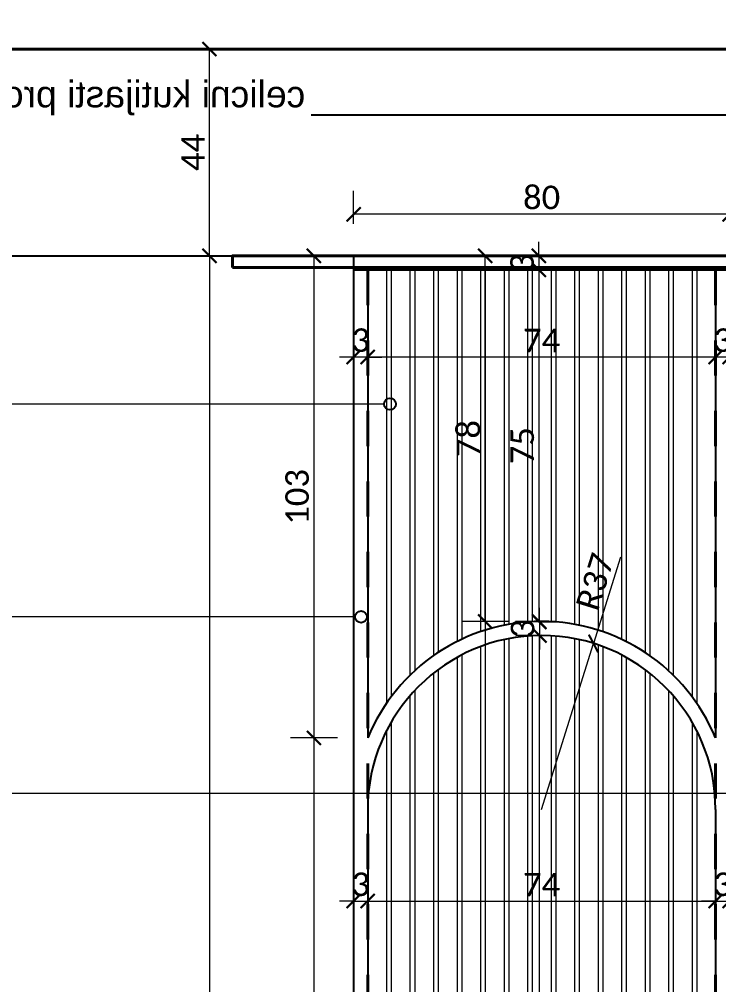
# Model space of a CAD drawing. Header units: centimetres. Extents: x -26724 to 60145, y -23645 to 6771.
# Drawn here: x -2916.8 to -2768, y 559.2 to 764.6 of the extents above; entities that cross this region are included whole.
import ezdxf

# ---------------------------------------------------------------- set-up
doc = ezdxf.new("R2010")
doc.units = ezdxf.units.CM
doc.linetypes.add('DALEKOVOD_VN', pattern=[5, 2.5, -2.5])
doc.layers.add('3.IZGLED 2', color=7, linetype='Continuous', lineweight=9, true_color=0x4a4a4a)
doc.layers.add('4.KOTE', color=88, linetype='Continuous', lineweight=15)
doc.layers.add('zid', color=7, linetype='Continuous', lineweight=40)
doc.layers.add('tekst', color=7, linetype='Continuous')
doc.layers.add('tekst @ 50', color=7, linetype='Continuous')
doc.styles.add('Notes', font='arial.ttf', dxfattribs={"height": 3})
doc.styles.get("Standard").update_dxf_attribs({"font": 'calibri.ttf'})
doc.dimstyles.new('ja 1 30 izgledi zidova', dxfattribs={"dimtxt": 5, "dimasz": 3, "dimexe": 5, "dimexo": 5, "dimgap": 1, "dimtad": 1, "dimdec": 0, "dimtxsty": 'Standard', "dimblk": 'ARCHTICK', "dimcen": 2.5, "dimclrd": 256, "dimclrt": 7, "dimadec": 0, "dimazin": 0, "dimtfac": 1, "dimtdec": 0, "dimtix": 1, "dimtmove": 1, "dimatfit": 3, "dimldrblk": 'ARCHTICK', "dimfxl": 5, "dimfxlon": 1, "dimlwd": 0, "dimlwe": 9, "dimarcsym": 0})
doc.dimstyles.new('ja 1 50', dxfattribs={"dimtxt": 10, "dimasz": 5, "dimexe": 5, "dimexo": 5, "dimgap": 1, "dimtad": 1, "dimdec": 0, "dimtxsty": 'Standard', "dimblk": 'ARCHTICK', "dimcen": 2.5, "dimclrd": 256, "dimclrt": 7, "dimadec": 0, "dimazin": 0, "dimtfac": 1, "dimtdec": 0, "dimtix": 1, "dimtmove": 1, "dimatfit": 3, "dimldrblk": 'ARCHTICK', "dimfxl": 10, "dimfxlon": 1, "dimlwd": 0, "dimlwe": 9, "dimarcsym": 0})

# ---------------------------------------------------------------- blocks, each defined once
blk = doc.blocks.new('_ArchTick')
at = {"color": 0, "linetype": 'ByBlock', "const_width": 0.15}
blk.add_lwpolyline([(-0.5, -0.5), (0.5, 0.5)], dxfattribs=at)
blk = doc.blocks.new('*D462')
at = {"layer": '4.KOTE', "color": 0, "lineweight": 9, "transparency": 16777216}
for p, q in [((-2875.39, 714.29), (-2881.3, 714.29)), ((-2871.3, 386.29), (-2881.3, 386.29))]:
    blk.add_line(p, q, dxfattribs=at)
at = {"layer": '4.KOTE', "lineweight": 0, "transparency": 16777216}
blk.add_line((-2876.3, 714.29), (-2876.3, 386.29), dxfattribs=at)
at = {"layer": 'Defpoints', "color": 0, "transparency": 16777216}
for p in [(-2871.4, 714.29, -13.5), (-2876.3, 386.29), (-2865.65, 386.29)]:
    blk.add_point(p, dxfattribs=at)
at = {"layer": '4.KOTE', "lineweight": 0, "transparency": 16777216, "xscale": 3, "yscale": 3, "zscale": 3}
for p, rotation in [((-2876.3, 714.29), 90), ((-2876.3, 386.29), 270)]:
    blk.add_blockref('_ArchTick', p, dxfattribs=dict(at, rotation=rotation))
at = {"layer": '4.KOTE', "color": 7, "transparency": 16777216, "insert": (-2879.86, 550.29), "char_height": 5, "attachment_point": 5, "rotation": 90}
blk.add_mtext('328', dxfattribs=at)
blk = doc.blocks.new('*D463')
at = {"layer": '4.KOTE', "lineweight": 0, "transparency": 16777216}
for p, q in [((-2806.12, 636.38), (-2806.12, 639.38)), ((-2806.12, 636.38), (-2806.12, 633.49)), ((-2806.12, 633.49), (-2806.12, 630.49))]:
    blk.add_line(p, q, dxfattribs=at)
at = {"layer": '4.KOTE', "color": 0, "lineweight": 9, "transparency": 16777216}
for p, q in [((-2806.12, 636.38), (-2801.12, 636.38)), ((-2806.12, 633.49), (-2811.12, 633.49))]:
    blk.add_line(p, q, dxfattribs=at)
at = {"layer": 'Defpoints', "color": 0, "transparency": 16777216}
for p in [(-2808.65, 636.38), (-2806.12, 633.49), (-2805.99, 633.49)]:
    blk.add_point(p, dxfattribs=at)
at = {"layer": '4.KOTE', "lineweight": 0, "transparency": 16777216, "xscale": 3, "yscale": 3, "zscale": 3}
for p, rotation in [((-2806.12, 636.38), 270), ((-2806.12, 633.49), 90)]:
    blk.add_blockref('_ArchTick', p, dxfattribs=dict(at, rotation=rotation))
at = {"layer": '4.KOTE', "color": 7, "transparency": 16777216, "insert": (-2809.68, 634.94), "char_height": 5, "attachment_point": 5, "rotation": 90}
blk.add_mtext('3', dxfattribs=at)
blk = doc.blocks.new('*D464')
at = {"layer": '4.KOTE', "color": 0, "lineweight": 9, "transparency": 16777216}
for p, q in [((-2849.09, 611.69), (-2859.09, 611.69)), ((-2850.65, 386.29), (-2859.09, 386.29))]:
    blk.add_line(p, q, dxfattribs=at)
at = {"layer": '4.KOTE', "lineweight": 0, "transparency": 16777216}
blk.add_line((-2854.09, 611.69), (-2854.09, 386.29), dxfattribs=at)
at = {"layer": 'Defpoints', "color": 0, "transparency": 16777216}
for p in [(-2842.65, 611.69), (-2854.09, 386.29), (-2845.65, 386.29)]:
    blk.add_point(p, dxfattribs=at)
at = {"layer": '4.KOTE', "lineweight": 0, "transparency": 16777216, "xscale": 3, "yscale": 3, "zscale": 3}
for p, rotation in [((-2854.09, 611.69), 90), ((-2854.09, 386.29), 270)]:
    blk.add_blockref('_ArchTick', p, dxfattribs=dict(at, rotation=rotation))
at = {"layer": '4.KOTE', "color": 7, "transparency": 16777216, "insert": (-2857.65, 498.99), "char_height": 5, "attachment_point": 5, "rotation": 90}
blk.add_mtext('225', dxfattribs=at)
blk = doc.blocks.new('*D466')
at = {"layer": '4.KOTE', "color": 0, "lineweight": 9, "transparency": 16777216}
for p, q in [((-2806.12, 633.49), (-2811.12, 633.49)), ((-2801.12, 389.29), (-2811.12, 389.29))]:
    blk.add_line(p, q, dxfattribs=at)
at = {"layer": '4.KOTE', "lineweight": 0, "transparency": 16777216}
blk.add_line((-2806.12, 389.29), (-2806.12, 633.49), dxfattribs=at)
at = {"layer": 'Defpoints', "color": 0, "transparency": 16777216}
for p in [(-2806.12, 633.49), (-2806.12, 633.49), (-2768.65, 389.29)]:
    blk.add_point(p, dxfattribs=at)
at = {"layer": '4.KOTE', "lineweight": 0, "transparency": 16777216, "xscale": 3, "yscale": 3, "zscale": 3}
for p, rotation in [((-2806.12, 633.49), 90), ((-2806.12, 389.29), 270)]:
    blk.add_blockref('_ArchTick', p, dxfattribs=dict(at, rotation=rotation))
at = {"layer": '4.KOTE', "color": 7, "transparency": 16777216, "insert": (-2809.65, 511.39), "char_height": 5, "attachment_point": 5, "rotation": 90}
blk.add_mtext('244', dxfattribs=at)
blk = doc.blocks.new('*D470')
at = {"layer": '4.KOTE', "lineweight": 0, "transparency": 16777216}
for p in [(-2788.9, 650.17), (-2805.65, 596.49)]:
    blk.add_line(p, (-2794.63, 631.81), dxfattribs=at)
at = {"layer": 'Defpoints', "color": 0, "transparency": 16777216}
for p in [(-2794.63, 631.81), (-2805.65, 596.49)]:
    blk.add_point(p, dxfattribs=at)
at = {"layer": '4.KOTE', "lineweight": 0, "transparency": 16777216, "xscale": 3, "yscale": 3, "zscale": 3, "rotation": 252.6671386082737}
blk.add_blockref('_ArchTick', (-2794.63, 631.81), dxfattribs=at)
at = {"layer": '4.KOTE', "color": 7, "transparency": 16777216, "insert": (-2794.27, 644.92), "char_height": 5, "attachment_point": 5, "rotation": 72.6671}
blk.add_mtext('R37', dxfattribs=at)
blk = doc.blocks.new('*D474')
at = {"layer": '4.KOTE', "color": 0, "lineweight": 9, "transparency": 16777216}
for p, q in [((-2845.65, 721.12), (-2845.65, 728.13)), ((-2765.65, 718.13), (-2765.65, 728.13))]:
    blk.add_line(p, q, dxfattribs=at)
at = {"layer": '4.KOTE', "lineweight": 0, "transparency": 16777216}
blk.add_line((-2765.65, 723.13), (-2845.65, 723.13), dxfattribs=at)
at = {"layer": 'Defpoints', "color": 0, "transparency": 16777216}
for p in [(-2845.65, 723.13), (-2845.65, 711.29, -17.15), (-2765.65, 711.29)]:
    blk.add_point(p, dxfattribs=at)
at = {"layer": '4.KOTE', "lineweight": 0, "transparency": 16777216, "xscale": 3, "yscale": 3, "zscale": 3, "rotation": 180}
blk.add_blockref('_ArchTick', (-2845.65, 723.13), dxfattribs=at)
at = {"layer": '4.KOTE', "lineweight": 0, "transparency": 16777216, "xscale": 3, "yscale": 3, "zscale": 3}
blk.add_blockref('_ArchTick', (-2765.65, 723.13), dxfattribs=at)
at = {"layer": '4.KOTE', "color": 7, "transparency": 16777216, "insert": (-2805.65, 726.69), "char_height": 5, "attachment_point": 5}
blk.add_mtext('80', dxfattribs=at)
blk = doc.blocks.new('*D508')
at = {"layer": '4.KOTE', "color": 0, "lineweight": 9, "transparency": 16777216}
for p, q in [((-2812.65, 636.49), (-2822.65, 636.49)), ((-2817.65, 386.29), (-2812.65, 386.29))]:
    blk.add_line(p, q, dxfattribs=at)
at = {"layer": '4.KOTE', "lineweight": 0, "transparency": 16777216}
blk.add_line((-2817.65, 636.49), (-2817.65, 386.29), dxfattribs=at)
at = {"layer": 'Defpoints', "color": 0, "transparency": 16777216}
for p in [(-2806.22, 636.49), (-2820.03, 386.29), (-2817.65, 386.29)]:
    blk.add_point(p, dxfattribs=at)
at = {"layer": '4.KOTE', "lineweight": 0, "transparency": 16777216, "xscale": 3, "yscale": 3, "zscale": 3}
for p, rotation in [((-2817.65, 636.49), 90), ((-2817.65, 386.29), 270)]:
    blk.add_blockref('_ArchTick', p, dxfattribs=dict(at, rotation=rotation))
at = {"layer": '4.KOTE', "color": 7, "transparency": 16777216, "insert": (-2821.22, 511.39), "char_height": 5, "attachment_point": 5, "rotation": 90}
blk.add_mtext('250', dxfattribs=at)
blk = doc.blocks.new('*D509')
at = {"layer": '4.KOTE', "color": 0, "lineweight": 9, "transparency": 16777216}
for p, q in [((-2768.65, 697.75), (-2768.65, 687.75)), ((-2765.65, 697.75), (-2765.65, 687.75))]:
    blk.add_line(p, q, dxfattribs=at)
at = {"layer": '4.KOTE', "lineweight": 0, "transparency": 16777216}
for p, q in [((-2768.65, 692.75), (-2771.65, 692.75)), ((-2765.65, 692.75), (-2768.65, 692.75)), ((-2765.65, 692.75), (-2762.65, 692.75))]:
    blk.add_line(p, q, dxfattribs=at)
at = {"layer": 'Defpoints', "color": 0, "transparency": 16777216}
for p in [(-2768.65, 711.29), (-2765.65, 711.29), (-2768.65, 692.75)]:
    blk.add_point(p, dxfattribs=at)
at = {"layer": '4.KOTE', "lineweight": 0, "transparency": 16777216, "xscale": 3, "yscale": 3, "zscale": 3}
blk.add_blockref('_ArchTick', (-2768.65, 692.75), dxfattribs=at)
at = {"layer": '4.KOTE', "lineweight": 0, "transparency": 16777216, "xscale": 3, "yscale": 3, "zscale": 3, "rotation": 180}
blk.add_blockref('_ArchTick', (-2765.65, 692.75), dxfattribs=at)
at = {"layer": '4.KOTE', "color": 7, "transparency": 16777216, "insert": (-2767.15, 696.32), "char_height": 5, "attachment_point": 5}
blk.add_mtext('3', dxfattribs=at)
blk = doc.blocks.new('*D510')
at = {"layer": '4.KOTE', "color": 0, "lineweight": 9, "transparency": 16777216}
for p, q in [((-2842.65, 692.75), (-2842.65, 697.75)), ((-2768.65, 697.75), (-2768.65, 687.75))]:
    blk.add_line(p, q, dxfattribs=at)
at = {"layer": '4.KOTE', "lineweight": 0, "transparency": 16777216}
blk.add_line((-2768.65, 692.75), (-2842.65, 692.75), dxfattribs=at)
at = {"layer": 'Defpoints', "color": 0, "transparency": 16777216}
for p in [(-2768.65, 711.29), (-2842.65, 692.75), (-2842.65, 692.75)]:
    blk.add_point(p, dxfattribs=at)
at = {"layer": '4.KOTE', "lineweight": 0, "transparency": 16777216, "xscale": 3, "yscale": 3, "zscale": 3, "rotation": 180}
blk.add_blockref('_ArchTick', (-2842.65, 692.75), dxfattribs=at)
at = {"layer": '4.KOTE', "lineweight": 0, "transparency": 16777216, "xscale": 3, "yscale": 3, "zscale": 3}
blk.add_blockref('_ArchTick', (-2768.65, 692.75), dxfattribs=at)
at = {"layer": '4.KOTE', "color": 7, "transparency": 16777216, "insert": (-2805.65, 696.27), "char_height": 5, "attachment_point": 5}
blk.add_mtext('74', dxfattribs=at)
blk = doc.blocks.new('*D511')
at = {"layer": '4.KOTE', "color": 0, "lineweight": 9, "transparency": 16777216}
for p, q in [((-2842.65, 692.75), (-2842.65, 697.75)), ((-2845.65, 692.75), (-2845.65, 687.75))]:
    blk.add_line(p, q, dxfattribs=at)
at = {"layer": '4.KOTE', "lineweight": 0, "transparency": 16777216}
for p, q in [((-2845.65, 692.75), (-2848.65, 692.75)), ((-2842.65, 692.75), (-2845.65, 692.75)), ((-2842.65, 692.75), (-2839.65, 692.75))]:
    blk.add_line(p, q, dxfattribs=at)
at = {"layer": 'Defpoints', "color": 0, "transparency": 16777216}
for p in [(-2845.65, 692.75), (-2845.65, 692.75), (-2842.65, 692.75)]:
    blk.add_point(p, dxfattribs=at)
at = {"layer": '4.KOTE', "lineweight": 0, "transparency": 16777216, "xscale": 3, "yscale": 3, "zscale": 3}
blk.add_blockref('_ArchTick', (-2845.65, 692.75), dxfattribs=at)
at = {"layer": '4.KOTE', "lineweight": 0, "transparency": 16777216, "xscale": 3, "yscale": 3, "zscale": 3, "rotation": 180}
blk.add_blockref('_ArchTick', (-2842.65, 692.75), dxfattribs=at)
at = {"layer": '4.KOTE', "color": 7, "transparency": 16777216, "insert": (-2844.15, 696.32), "char_height": 5, "attachment_point": 5}
blk.add_mtext('3', dxfattribs=at)
blk = doc.blocks.new('*D534')
at = {"layer": '4.KOTE', "lineweight": 0, "transparency": 16777216}
for p, q in [((-2806.22, 714.29), (-2806.22, 717.29)), ((-2806.22, 714.29), (-2806.22, 711.29)), ((-2806.22, 711.29), (-2806.22, 708.29))]:
    blk.add_line(p, q, dxfattribs=at)
at = {"layer": '4.KOTE', "color": 0, "lineweight": 9, "transparency": 16777216}
for p, q in [((-2806.58, 714.29), (-2811.22, 714.29)), ((-2807.23, 711.29), (-2811.22, 711.29))]:
    blk.add_line(p, q, dxfattribs=at)
at = {"layer": 'Defpoints', "color": 0, "transparency": 16777216}
for p in [(-2804.14, 714.29, -13.5), (-2806.22, 711.29), (-2804.08, 711.29, -16.39)]:
    blk.add_point(p, dxfattribs=at)
at = {"layer": '4.KOTE', "lineweight": 0, "transparency": 16777216, "xscale": 3, "yscale": 3, "zscale": 3}
for p, rotation in [((-2806.22, 714.29), 270), ((-2806.22, 711.29), 90)]:
    blk.add_blockref('_ArchTick', p, dxfattribs=dict(at, rotation=rotation))
at = {"layer": '4.KOTE', "color": 7, "transparency": 16777216, "insert": (-2809.79, 712.79), "char_height": 5, "attachment_point": 5, "rotation": 90}
blk.add_mtext('3', dxfattribs=at)
blk = doc.blocks.new('*D535')
at = {"layer": '4.KOTE', "color": 0, "lineweight": 9, "transparency": 16777216}
for p, q in [((-2807.23, 711.29), (-2811.22, 711.29)), ((-2806.22, 636.49), (-2811.22, 636.49))]:
    blk.add_line(p, q, dxfattribs=at)
at = {"layer": '4.KOTE', "lineweight": 0, "transparency": 16777216}
blk.add_line((-2806.22, 711.29), (-2806.22, 636.49), dxfattribs=at)
at = {"layer": 'Defpoints', "color": 0, "transparency": 16777216}
for p in [(-2804.08, 711.29, -16.39), (-2806.22, 636.49), (-2806.12, 636.49)]:
    blk.add_point(p, dxfattribs=at)
at = {"layer": '4.KOTE', "lineweight": 0, "transparency": 16777216, "xscale": 3, "yscale": 3, "zscale": 3}
for p, rotation in [((-2806.22, 711.29), 90), ((-2806.22, 636.49), 270)]:
    blk.add_blockref('_ArchTick', p, dxfattribs=dict(at, rotation=rotation))
at = {"layer": '4.KOTE', "color": 7, "transparency": 16777216, "insert": (-2809.76, 673.89), "char_height": 5, "attachment_point": 5, "rotation": 90}
blk.add_mtext('75', dxfattribs=at)
blk = doc.blocks.new('*D536')
at = {"layer": '4.KOTE', "color": 0, "lineweight": 9, "transparency": 16777216}
for p, q in [((-2850.65, 714.29), (-2859.09, 714.29)), ((-2849.09, 611.69), (-2859.09, 611.69))]:
    blk.add_line(p, q, dxfattribs=at)
at = {"layer": '4.KOTE', "lineweight": 0, "transparency": 16777216}
blk.add_line((-2854.09, 714.29), (-2854.09, 611.69), dxfattribs=at)
at = {"layer": 'Defpoints', "color": 0, "transparency": 16777216}
for p in [(-2845.65, 714.29), (-2854.09, 611.69), (-2842.65, 611.69)]:
    blk.add_point(p, dxfattribs=at)
at = {"layer": '4.KOTE', "lineweight": 0, "transparency": 16777216, "xscale": 3, "yscale": 3, "zscale": 3}
for p, rotation in [((-2854.09, 714.29), 90), ((-2854.09, 611.69), 270)]:
    blk.add_blockref('_ArchTick', p, dxfattribs=dict(at, rotation=rotation))
at = {"layer": '4.KOTE', "color": 7, "transparency": 16777216, "insert": (-2857.65, 662.99), "char_height": 5, "attachment_point": 5, "rotation": 90}
blk.add_mtext('103', dxfattribs=at)
blk = doc.blocks.new('*D537')
at = {"layer": '4.KOTE', "lineweight": 0, "transparency": 16777216}
blk.add_line((-2817.65, 636.49), (-2817.65, 714.29), dxfattribs=at)
at = {"layer": '4.KOTE', "color": 0, "lineweight": 9, "transparency": 16777216}
for p, q in [((-2816.5, 714.29), (-2812.65, 714.29)), ((-2817.65, 636.49), (-2822.65, 636.49))]:
    blk.add_line(p, q, dxfattribs=at)
at = {"layer": 'Defpoints', "color": 0, "transparency": 16777216}
for p in [(-2818.49, 714.29, -13.5), (-2817.65, 714.29), (-2815.66, 636.49)]:
    blk.add_point(p, dxfattribs=at)
at = {"layer": '4.KOTE', "lineweight": 0, "transparency": 16777216, "xscale": 3, "yscale": 3, "zscale": 3}
for p, rotation in [((-2817.65, 714.29), 90), ((-2817.65, 636.49), 270)]:
    blk.add_blockref('_ArchTick', p, dxfattribs=dict(at, rotation=rotation))
at = {"layer": '4.KOTE', "color": 7, "transparency": 16777216, "insert": (-2821.22, 675.39), "char_height": 5, "attachment_point": 5, "rotation": 90}
blk.add_mtext('78', dxfattribs=at)
blk = doc.blocks.new('*D551')
at = {"layer": '4.KOTE', "color": 0, "lineweight": 9, "transparency": 16777216}
for p, q in [((-2845.65, 581.97), (-2845.65, 571.97)), ((-2842.65, 581.97), (-2842.65, 571.97))]:
    blk.add_line(p, q, dxfattribs=at)
at = {"layer": '4.KOTE', "lineweight": 0, "transparency": 16777216}
for p, q in [((-2845.65, 576.97), (-2848.65, 576.97)), ((-2845.65, 576.97), (-2842.65, 576.97)), ((-2842.65, 576.97), (-2839.65, 576.97))]:
    blk.add_line(p, q, dxfattribs=at)
at = {"layer": 'Defpoints', "color": 0, "transparency": 16777216}
for p in [(-2845.65, 590.31), (-2842.65, 590.31), (-2842.65, 576.97)]:
    blk.add_point(p, dxfattribs=at)
at = {"layer": '4.KOTE', "lineweight": 0, "transparency": 16777216, "xscale": 3, "yscale": 3, "zscale": 3}
blk.add_blockref('_ArchTick', (-2845.65, 576.97), dxfattribs=at)
at = {"layer": '4.KOTE', "lineweight": 0, "transparency": 16777216, "xscale": 3, "yscale": 3, "zscale": 3, "rotation": 180}
blk.add_blockref('_ArchTick', (-2842.65, 576.97), dxfattribs=at)
at = {"layer": '4.KOTE', "color": 7, "transparency": 16777216, "insert": (-2844.15, 580.53), "char_height": 5, "attachment_point": 5}
blk.add_mtext('3', dxfattribs=at)
blk = doc.blocks.new('*D552')
at = {"layer": '4.KOTE', "color": 0, "lineweight": 9, "transparency": 16777216}
for p, q in [((-2842.65, 581.97), (-2842.65, 571.97)), ((-2768.65, 576.97), (-2768.65, 571.97))]:
    blk.add_line(p, q, dxfattribs=at)
at = {"layer": '4.KOTE', "lineweight": 0, "transparency": 16777216}
blk.add_line((-2842.65, 576.97), (-2768.65, 576.97), dxfattribs=at)
at = {"layer": 'Defpoints', "color": 0, "transparency": 16777216}
for p in [(-2842.65, 590.31), (-2768.65, 579), (-2768.65, 576.97)]:
    blk.add_point(p, dxfattribs=at)
at = {"layer": '4.KOTE', "lineweight": 0, "transparency": 16777216, "xscale": 3, "yscale": 3, "zscale": 3, "rotation": 180}
blk.add_blockref('_ArchTick', (-2842.65, 576.97), dxfattribs=at)
at = {"layer": '4.KOTE', "lineweight": 0, "transparency": 16777216, "xscale": 3, "yscale": 3, "zscale": 3}
blk.add_blockref('_ArchTick', (-2768.65, 576.97), dxfattribs=at)
at = {"layer": '4.KOTE', "color": 7, "transparency": 16777216, "insert": (-2805.65, 580.48), "char_height": 5, "attachment_point": 5}
blk.add_mtext('74', dxfattribs=at)
blk = doc.blocks.new('*D553')
at = {"layer": '4.KOTE', "lineweight": 0, "transparency": 16777216}
for p, q in [((-2768.65, 576.97), (-2771.65, 576.97)), ((-2768.65, 576.97), (-2765.65, 576.97)), ((-2765.65, 576.97), (-2762.65, 576.97))]:
    blk.add_line(p, q, dxfattribs=at)
at = {"layer": '4.KOTE', "color": 0, "lineweight": 9, "transparency": 16777216}
for p, q in [((-2768.65, 576.97), (-2768.65, 571.97)), ((-2765.65, 576.97), (-2765.65, 571.97))]:
    blk.add_line(p, q, dxfattribs=at)
at = {"layer": 'Defpoints', "color": 0, "transparency": 16777216}
for p in [(-2765.65, 580.13), (-2768.65, 579), (-2765.65, 576.97)]:
    blk.add_point(p, dxfattribs=at)
at = {"layer": '4.KOTE', "lineweight": 0, "transparency": 16777216, "xscale": 3, "yscale": 3, "zscale": 3}
blk.add_blockref('_ArchTick', (-2768.65, 576.97), dxfattribs=at)
at = {"layer": '4.KOTE', "lineweight": 0, "transparency": 16777216, "xscale": 3, "yscale": 3, "zscale": 3, "rotation": 180}
blk.add_blockref('_ArchTick', (-2765.65, 576.97), dxfattribs=at)
at = {"layer": '4.KOTE', "color": 7, "transparency": 16777216, "insert": (-2767.15, 580.53), "char_height": 5, "attachment_point": 5}
blk.add_mtext('3', dxfattribs=at)
blk = doc.blocks.new('*D566')
at = {"layer": '4.KOTE', "color": 0, "lineweight": 9, "transparency": 16777216}
for p, q in [((-2876.3, 758.29), (-2871.3, 758.29)), ((-2876.3, 714.29), (-2871.3, 714.29))]:
    blk.add_line(p, q, dxfattribs=at)
at = {"layer": '4.KOTE', "lineweight": 0, "transparency": 16777216}
blk.add_line((-2876.3, 714.29), (-2876.3, 758.29), dxfattribs=at)
at = {"layer": 'Defpoints', "color": 0, "transparency": 16777216}
for p in [(-2881.3, 758.29), (-2876.3, 758.29), (-2881.3, 714.29)]:
    blk.add_point(p, dxfattribs=at)
at = {"layer": '4.KOTE', "lineweight": 0, "transparency": 16777216, "xscale": 3, "yscale": 3, "zscale": 3}
for p, rotation in [((-2876.3, 758.29), 90), ((-2876.3, 714.29), 270)]:
    blk.add_blockref('_ArchTick', p, dxfattribs=dict(at, rotation=rotation))
at = {"layer": '4.KOTE', "color": 7, "transparency": 16777216, "insert": (-2879.81, 736.29), "char_height": 5, "attachment_point": 5, "rotation": 90}
blk.add_mtext('44', dxfattribs=at)
blk = doc.blocks.new('*D1820')
at = {"layer": '4.KOTE', "color": 0, "lineweight": 9, "transparency": 16777216}
for p, q in [((-12416.28, 713.89), (-12431.28, 713.89)), ((-12416.28, 573.89), (-12431.28, 573.89))]:
    blk.add_line(p, q, dxfattribs=at)
at = {"layer": '4.KOTE', "lineweight": 0, "transparency": 16777216}
blk.add_line((-12426.28, 713.89), (-12426.28, 573.89), dxfattribs=at)
at = {"layer": 'Defpoints', "color": 0, "transparency": 16777216}
for p in [(-12402.55, 713.89), (-12426.28, 573.89), (0, 573.89, 13.5)]:
    blk.add_point(p, dxfattribs=at)
at = {"layer": '4.KOTE', "lineweight": 0, "transparency": 16777216, "xscale": 5, "yscale": 5, "zscale": 5}
for p, rotation in [((-12426.28, 713.89), 90), ((-12426.28, 573.89), 270)]:
    blk.add_blockref('_ArchTick', p, dxfattribs=dict(at, rotation=rotation))
at = {"layer": '4.KOTE', "color": 7, "transparency": 16777216, "insert": (-12432.4, 643.89), "char_height": 10, "attachment_point": 5, "rotation": 90}
blk.add_mtext('140', dxfattribs=at)
blk = doc.blocks.new('*D2096')
at = {"layer": '4.KOTE', "color": 0, "lineweight": 9, "transparency": 16777216}
for p, q in [((-19851.49, 761.85), (-19866.49, 761.85)), ((-19854.88, 611.85), (-19866.49, 611.85))]:
    blk.add_line(p, q, dxfattribs=at)
at = {"layer": '4.KOTE', "lineweight": 0, "transparency": 16777216}
blk.add_line((-19861.49, 761.85), (-19861.49, 611.85), dxfattribs=at)
at = {"layer": 'Defpoints', "color": 0, "transparency": 16777216}
for p in [(0, 761.85, 13.5), (-19861.49, 611.85), (-19849.98, 611.85, 13.5)]:
    blk.add_point(p, dxfattribs=at)
at = {"layer": '4.KOTE', "lineweight": 0, "transparency": 16777216, "xscale": 5, "yscale": 5, "zscale": 5}
for p, rotation in [((-19861.49, 761.85), 90), ((-19861.49, 611.85), 270)]:
    blk.add_blockref('_ArchTick', p, dxfattribs=dict(at, rotation=rotation))
at = {"layer": '4.KOTE', "color": 7, "transparency": 16777216, "insert": (-19867.61, 686.85), "char_height": 10, "attachment_point": 5, "rotation": 90}
blk.add_mtext('150', dxfattribs=at)

msp = doc.modelspace()

# ---------------------------------------------------------------- linework, layer by layer
for p, q in [((-3022.25, 714.29, -20.37), (-2122.65, 714.29, -3.96)), ((-2845.65, 714.29), (-2845.65, 386.29)), ((-2845.65, 711.29, -17.15), (-2122.65, 711.29, -3.96)), ((-2842.65, 711.29), (-2842.65, 611.69)), ((-2768.65, 711.29), (-2768.65, 611.69)), ((-2842.65, 596.5), (-2842.65, 386.29)), ((-2768.65, 596.5), (-2768.65, 386.29))]:
    msp.add_line(p, q)
for radius, start, end in [(40, 22.3316, 157.6684), (37, 0.0069, 179.9931)]:
    msp.add_arc((-2805.65, 596.49), radius, start, end)
at = {"layer": '3.IZGLED 2'}
for p, q in [((-2838.65, 711.29), (-2838.65, 619.1)), ((-2837.65, 711.29), (-2837.65, 620.49)), ((-2833.65, 711.29), (-2833.65, 625.06)), ((-2832.65, 711.29), (-2832.65, 626.01)), ((-2828.65, 711.29), (-2828.65, 629.22)), ((-2827.65, 711.29), (-2827.65, 629.9)), ((-2823.65, 711.29), (-2823.65, 632.21)), ((-2822.65, 711.29), (-2822.65, 632.7)), ((-2818.65, 711.29), (-2818.65, 634.32)), ((-2817.65, 711.29), (-2817.65, 634.65)), ((-2813.65, 711.29), (-2813.65, 635.69)), ((-2812.65, 711.29), (-2812.65, 635.88)), ((-2808.65, 711.29), (-2808.65, 636.38)), ((-2807.65, 711.29), (-2807.65, 636.44)), ((-2803.65, 711.29), (-2803.65, 636.44)), ((-2802.65, 711.29), (-2802.65, 636.38)), ((-2798.65, 711.29), (-2798.65, 635.88)), ((-2797.65, 711.29), (-2797.65, 635.69)), ((-2793.65, 711.29), (-2793.65, 634.65)), ((-2792.65, 711.29), (-2792.65, 634.32)), ((-2788.65, 711.29), (-2788.65, 632.7)), ((-2787.65, 711.29), (-2787.65, 632.21)), ((-2783.65, 711.29), (-2783.65, 629.9)), ((-2782.65, 711.29), (-2782.65, 629.22)), ((-2778.65, 711.29), (-2778.65, 626.01)), ((-2777.65, 711.29), (-2777.65, 625.06)), ((-2773.65, 711.29), (-2773.65, 620.49)), ((-2772.65, 711.29), (-2772.65, 619.1)), ((-2812.65, 632.83), (-2812.65, 389.29)), ((-2808.65, 633.37), (-2808.65, 389.29)), ((-2807.65, 633.44), (-2807.65, 389.29)), ((-2803.65, 633.44), (-2803.65, 389.29)), ((-2802.65, 633.37), (-2802.65, 389.29)), ((-2798.65, 632.83), (-2798.65, 389.29)), ((-2818.65, 631.13), (-2818.65, 389.29)), ((-2817.65, 631.49), (-2817.65, 389.29)), ((-2813.65, 632.62), (-2813.65, 389.29)), ((-2797.65, 632.62), (-2797.65, 389.29)), ((-2793.65, 631.49), (-2793.65, 389.29)), ((-2792.65, 631.13), (-2792.65, 389.29)), ((-2823.65, 628.82), (-2823.65, 389.29)), ((-2822.65, 629.36), (-2822.65, 389.29)), ((-2788.65, 629.36), (-2788.65, 389.29)), ((-2787.65, 628.82), (-2787.65, 389.29)), ((-2828.65, 625.48), (-2828.65, 389.29)), ((-2827.65, 626.24), (-2827.65, 389.29)), ((-2783.65, 626.24), (-2783.65, 389.29)), ((-2782.65, 625.48), (-2782.65, 389.29)), ((-2833.65, 620.68), (-2833.65, 389.29)), ((-2832.65, 621.79), (-2832.65, 389.29)), ((-2778.65, 621.79), (-2778.65, 389.29)), ((-2777.65, 620.68), (-2777.65, 389.29)), ((-2837.65, 615.07), (-2837.65, 389.29)), ((-2773.65, 615.07), (-2773.65, 389.29)), ((-2838.65, 613.23), (-2838.65, 389.29)), ((-2772.65, 613.23), (-2772.65, 389.29))]:
    msp.add_line(p, q, dxfattribs=at)
at = {"layer": '3.IZGLED 2', "ltscale": 0.8}
for points in [[(-2839.17, 682.74), (-2985.6, 682.74)], [(-2845.34, 637.46), (-2991.77, 637.46)], [(-2733.3, 599.88), (-2733.3, 599.88), (-3009.32, 599.88)]]:
    msp.add_lwpolyline(points, dxfattribs=at)
at = {"layer": 'tekst'}
msp.add_line((-2854.67, 744.27), (-2761.12, 744.27), dxfattribs=at)
for centre in [(-2837.91, 682.74), (-2844.07, 637.46)]:
    msp.add_circle(centre, 1.26, dxfattribs=at)
at = {"layer": 'zid'}
msp.add_line((-2934.65, 758.29), (-2563.15, 758.29), dxfattribs=at)
at = {"layer": 'zid', "color": 1, "linetype": 'DALEKOVOD_VN', "ltscale": 3}
for p, q in [((-2842.65, 711.29), (-2842.65, 389.29)), ((-2768.65, 711.29), (-2768.65, 389.29))]:
    msp.add_line(p, q, dxfattribs=at)
at = {"layer": 'zid', "color": 30, "elevation": -13.5}
msp.add_lwpolyline([(-2871.4, 711.79), (-2761.4, 711.79), (-2761.4, 714.29), (-2871.4, 714.29)], close=True, dxfattribs=at)

# ---------------------------------------------------------------- texts
at = {"layer": 'tekst @ 50', "ltscale": 0.8, "extrusion": (0, 0, -1), "insert": (-2855.93, 751.56), "char_height": 5.6759, "attachment_point": 1, "text_direction": (-1, 0, 0), "style": 'Notes'}
msp.add_mtext_dynamic_manual_height_columns('celicni kutijasti profil {\\fArial|b0|i0|c238|p34;3}x3cm', width=290.6445, gutter_width=750, heights=[0], dxfattribs=at)

# ---------------------------------------------------------------- dimensions: what is measured, and where the dimension line sits
at = {"layer": '4.KOTE'}
for base, p1, p2, dimstyle, picture, middle in [((-19861.49, 611.85), (0, 761.85, 13.5), (-19849.98, 611.85, 13.5), 'ja 1 50', '*D2096', (-19867.61, 686.85)), ((-2876.3, 758.29), (-2881.3, 714.29), (-2881.3, 758.29), 'ja 1 30 izgledi zidova', '*D566', (-2879.81, 736.29)), ((-2806.22, 711.29), (-2804.14, 714.29, -13.5), (-2804.08, 711.29, -16.39), 'ja 1 30 izgledi zidova', '*D534', (-2809.79, 712.79)), ((-12426.28, 573.89), (-12402.55, 713.89), (0, 573.89, 13.5), 'ja 1 50', '*D1820', (-12432.4, 643.89)), ((-2876.3, 386.29), (-2871.4, 714.29, -13.5), (-2865.65, 386.29), 'ja 1 30 izgledi zidova', '*D462', (-2879.86, 550.29)), ((-2854.09, 611.69), (-2845.65, 714.29), (-2842.65, 611.69), 'ja 1 30 izgledi zidova', '*D536', (-2857.65, 662.99)), ((-2817.65, 714.29), (-2815.66, 636.49), (-2818.49, 714.29, -13.5), 'ja 1 30 izgledi zidova', '*D537', (-2821.22, 675.39)), ((-2806.22, 636.49), (-2804.08, 711.29, -16.39), (-2806.12, 636.49), 'ja 1 30 izgledi zidova', '*D535', (-2809.76, 673.89)), ((-2806.12, 633.49), (-2808.65, 636.38), (-2805.99, 633.49), 'ja 1 30 izgledi zidova', '*D463', (-2809.68, 634.94)), ((-2817.65, 386.29), (-2806.22, 636.49), (-2820.03, 386.29), 'ja 1 30 izgledi zidova', '*D508', (-2821.22, 511.39)), ((-2806.12, 633.49), (-2768.65, 389.29), (-2806.12, 633.49), 'ja 1 30 izgledi zidova', '*D466', (-2809.65, 511.39)), ((-2854.09, 386.29), (-2842.65, 611.69), (-2845.65, 386.29), 'ja 1 30 izgledi zidova', '*D464', (-2857.65, 498.99))]:
    dim = msp.add_linear_dim(base=base, p1=p1, p2=p2, angle=90, dimstyle=dimstyle, dxfattribs=at)
    dim.commit()
    dim.dimension.update_dxf_attribs({"geometry": picture, "text_midpoint": middle})
for base, p1, p2, picture, middle in [((-2845.65, 723.13), (-2765.65, 711.29), (-2845.65, 711.29, -17.15), '*D474', (-2805.65, 726.69)), ((-2842.65, 692.75), (-2768.65, 711.29), (-2842.65, 692.75), '*D510', (-2805.65, 696.27)), ((-2768.65, 692.75), (-2765.65, 711.29), (-2768.65, 711.29), '*D509', (-2767.15, 696.32)), ((-2845.65, 692.75), (-2842.65, 692.75), (-2845.65, 692.75), '*D511', (-2844.15, 696.32)), ((-2842.65, 576.97), (-2845.65, 590.31), (-2842.65, 590.31), '*D551', (-2844.15, 580.53)), ((-2768.65, 576.97), (-2842.65, 590.31), (-2768.65, 579), '*D552', (-2805.65, 580.48)), ((-2765.65, 576.97), (-2768.65, 579), (-2765.65, 580.13), '*D553', (-2767.15, 580.53))]:
    dim = msp.add_linear_dim(base=base, p1=p1, p2=p2, dimstyle='ja 1 30 izgledi zidova', dxfattribs=at)
    dim.commit()
    dim.dimension.update_dxf_attribs({"geometry": picture, "text_midpoint": middle})
dim = msp.add_radius_dim(center=(-2805.65, 596.49), mpoint=(-2794.63, 631.81), dimstyle='ja 1 30 izgledi zidova', dxfattribs=at)
dim.commit()
dim.dimension.update_dxf_attribs({"geometry": '*D470', "text_midpoint": (-2794.27, 644.92)})

doc.saveas('drawing.dxf')
